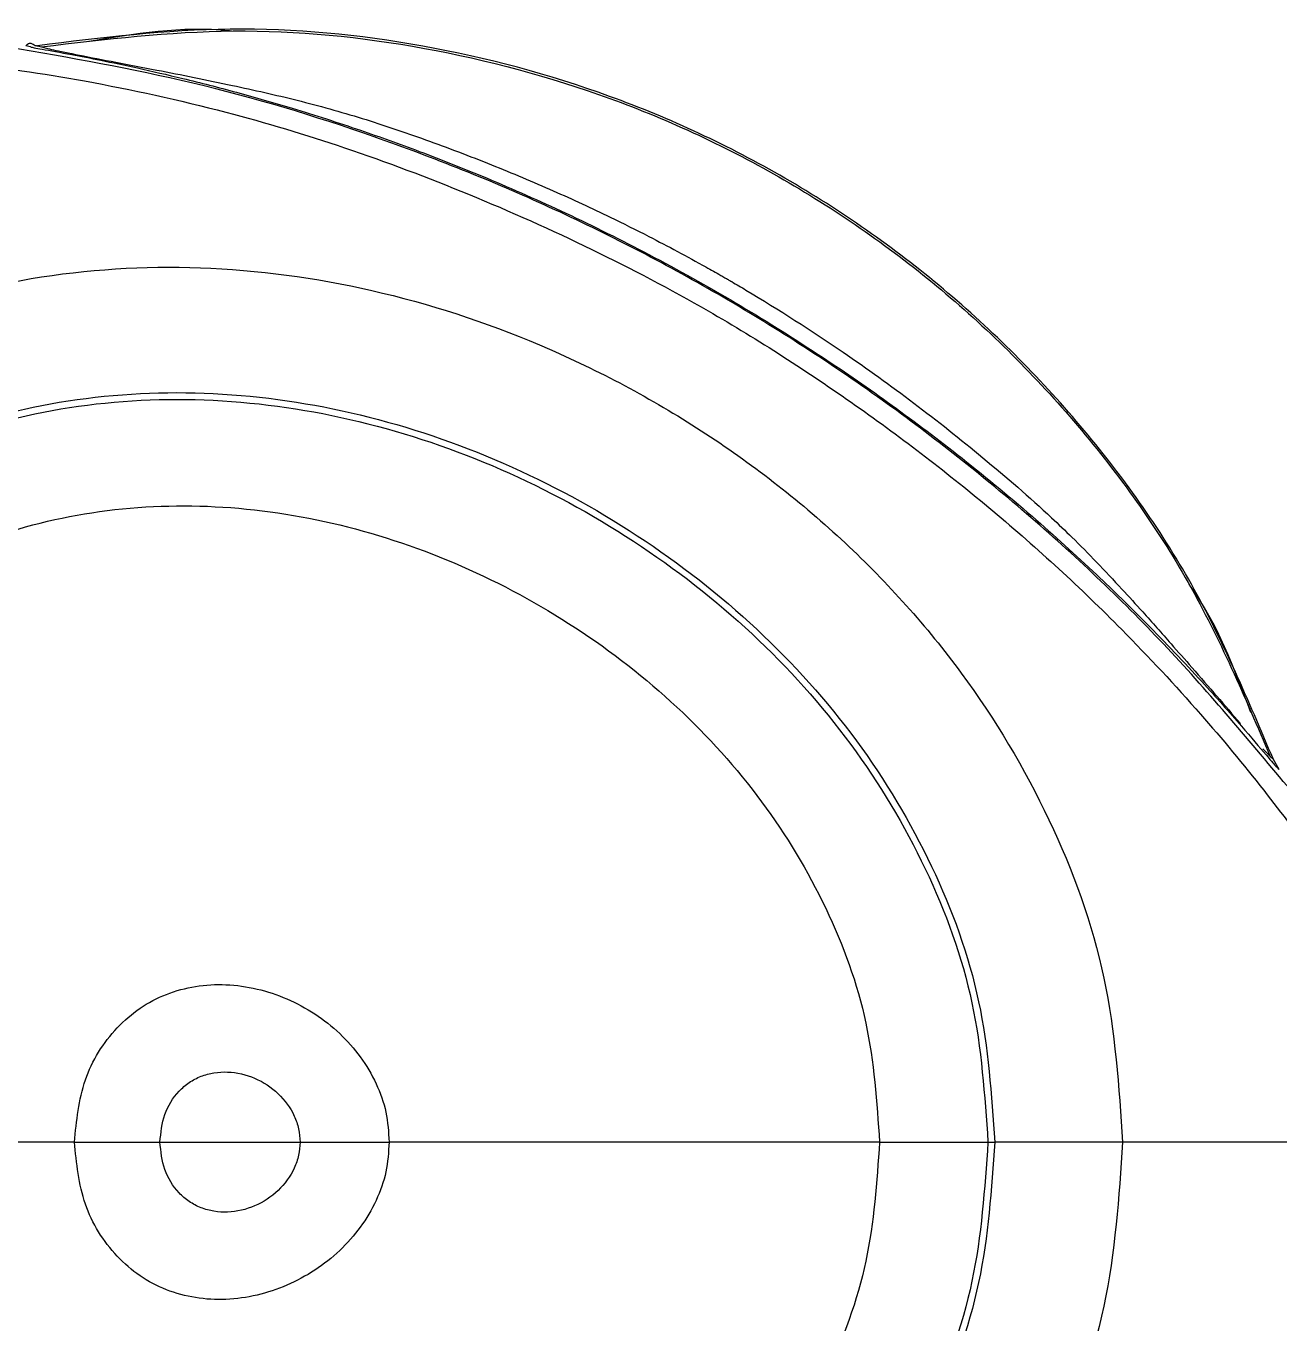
# Model space of a CAD drawing. Extents: x 412 to 492, y 622 to 766.
# Drawn here: x 486.421 to 487.856, y 696.249 to 697.733 of the extents above; entities that cross this region are included whole.
import ezdxf

# ---------------------------------------------------------------- set-up
doc = ezdxf.new("R2010")
doc.units = 0
doc.header["$MEASUREMENT"] = 0
doc.layers.add('1', color=4, linetype='Continuous')
doc.layers.add('GEOMETRY', color=4, linetype='Continuous', lineweight=25)

# ---------------------------------------------------------------- blocks, each defined once
blk = doc.blocks.new('2024 Beam 220V LL')
at = {"layer": 'GEOMETRY'}
for p, q in [((74.4738, 54.9508), (74.4686, 54.9522)), ((74.4818, 54.9522), (74.4866, 54.9509)), ((75.8932, 54.1388), (75.8968, 54.1353)), ((75.9033, 54.1239), (75.8968, 54.1353)), ((74.622, 53.6975), (74.7007, 53.6975)), ((74.7007, 53.6975), (74.7824, 53.6975)), ((75.4459, 53.6975), (75.57, 53.6975)), ((75.57, 53.6975), (75.5778, 53.6975))]:
    blk.add_line(p, q, dxfattribs=at)
for points in [[(75.8968, 54.1353), (75.8679, 54.2034), (75.8101, 54.3397), (75.6802, 54.5211), (75.5232, 54.6786), (75.3408, 54.8061), (75.1391, 54.9004), (74.9242, 54.9575), (74.7022, 54.9793), (74.5553, 54.9612), (74.4818, 54.9522)], [(74.4866, 54.9509), (74.5596, 54.9596), (74.7056, 54.9771), (74.9261, 54.9549), (75.1394, 54.8979), (75.3396, 54.8042), (75.5209, 54.6776), (75.677, 54.5214), (75.8064, 54.3415), (75.8643, 54.2063), (75.8932, 54.1388)], [(74.5242, 53.6975), (74.4348, 53.6975), (74.2562, 53.6975), (74.0796, 53.6975), (73.9912, 53.6975)], [(74.5242, 53.6975), (74.5404, 53.6975), (74.5729, 53.6975), (74.6057, 53.6975), (74.622, 53.6975)], [(75.4459, 53.6975), (75.3525, 53.6975), (75.1657, 53.6975), (74.9782, 53.6975), (74.8844, 53.6975)]]:
    blk.add_open_spline(points, degree=3, dxfattribs=at)
for points, knots in [([(74.7039, 54.9689), (74.7031, 54.9689), (74.648, 54.9749), (74.5926, 54.9657), (74.5379, 54.9565)], [0, 0, 0, 0, 0.013374, 1, 1, 1, 1]), ([(74.4686, 54.9522), (74.4692, 54.9528), (74.4703, 54.954), (74.4723, 54.955), (74.4742, 54.955), (74.4768, 54.9541), (74.4791, 54.9521), (74.4813, 54.9522), (74.4818, 54.9522)], [0, 0, 0, 0, 0.185838, 0.329977, 0.436433, 0.555448, 0.901392, 1, 1, 1, 1]), ([(74.2654, 54.9434), (74.3075, 54.9404), (74.3974, 54.9339), (74.5426, 54.9123), (74.6903, 54.88), (74.837, 54.8359), (74.9769, 54.7832), (75.116, 54.7211), (75.2654, 54.6426), (75.4195, 54.5431), (75.5782, 54.4216), (75.7087, 54.3016), (75.8101, 54.1926), (75.8841, 54.1037), (75.9452, 54.0217), (75.9807, 53.9689), (75.9976, 53.9437)], [0, 0, 0, 0, 0.061839, 0.131845, 0.211627, 0.279904, 0.352971, 0.427433, 0.499926, 0.596401, 0.691889, 0.788478, 0.852073, 0.906668, 0.955606, 1, 1, 1, 1]), ([(75.9125, 54.1051), (75.8664, 54.1602), (75.774, 54.2705), (75.616, 54.4192), (75.4455, 54.5532), (75.2627, 54.6706), (75.0696, 54.7703), (74.8684, 54.8509), (74.6606, 54.9135), (74.5189, 54.9383), (74.4481, 54.9507)], [0, 0, 0, 0, 0.124613, 0.249568, 0.374705, 0.499995, 0.625284, 0.750423, 0.875382, 1, 1, 1, 1]), ([(74.4738, 54.9508), (74.475, 54.9505), (74.4772, 54.95), (74.491, 54.9475), (74.5171, 54.9428), (74.5555, 54.9354), (74.5982, 54.9264), (74.6506, 54.9144), (74.71, 54.8991), (74.778, 54.8796), (74.8481, 54.8571), (74.9224, 54.8304), (75.001, 54.7992), (75.0889, 54.7603), (75.1843, 54.7129), (75.2808, 54.6591), (75.3719, 54.6023), (75.4565, 54.5441), (75.5386, 54.4824), (75.6187, 54.4164), (75.6905, 54.3513), (75.7558, 54.2874), (75.8122, 54.2281), (75.859, 54.1752), (75.8852, 54.1443), (75.8967, 54.1308), (75.8986, 54.1287), (75.8995, 54.1277)], [0, 0, 0, 0, 0.012314, 0.025361, 0.055445, 0.078767, 0.105882, 0.137474, 0.173869, 0.211139, 0.256296, 0.295281, 0.34004, 0.393784, 0.451036, 0.512216, 0.572352, 0.624495, 0.678498, 0.738978, 0.793798, 0.83783, 0.892002, 0.935863, 0.971198, 0.986105, 1, 1, 1, 1]), ([(74.4866, 54.9509), (74.4899, 54.9499), (74.4964, 54.9481), (74.5404, 54.9391), (74.6139, 54.9254), (74.7002, 54.9081), (74.7794, 54.8903), (74.8533, 54.8698), (74.9274, 54.8445), (75.0004, 54.8169), (75.0601, 54.7918), (75.1052, 54.7713), (75.1418, 54.754), (75.1892, 54.7304), (75.2313, 54.7079), (75.2601, 54.6917), (75.2678, 54.6873), (75.2701, 54.6859), (75.2708, 54.6855), (75.271, 54.6854), (75.2711, 54.6854), (75.2712, 54.6853), (75.2717, 54.685), (75.2735, 54.684), (75.2807, 54.6798), (75.3254, 54.6534), (75.3959, 54.6083), (75.486, 54.5435), (75.5658, 54.4803), (75.6256, 54.4285), (75.6682, 54.3879), (75.695, 54.3606), (75.722, 54.332), (75.7504, 54.3008), (75.7771, 54.2708), (75.8163, 54.2259), (75.8412, 54.1972), (75.8591, 54.1764)], [0, 0, 0, 0, 0.028877, 0.057745, 0.118767, 0.172501, 0.217902, 0.263516, 0.308579, 0.356093, 0.400878, 0.42224, 0.442911, 0.471766, 0.51502, 0.526441, 0.529599, 0.53054, 0.531055, 0.531057, 0.531076, 0.531125, 0.531308, 0.532017, 0.534802, 0.545842, 0.622945, 0.68124, 0.74029, 0.801795, 0.820804, 0.844622, 0.86973, 0.890888, 0.920309, 0.942563, 1, 1, 1, 1]), ([(73.7237, 53.6975), (73.727, 53.7654), (73.7335, 53.9004), (73.7864, 54.0952), (73.8703, 54.2742), (73.9864, 54.4301), (74.1313, 54.5561), (74.3007, 54.6453), (74.4869, 54.6944), (74.6822, 54.7038), (74.8792, 54.6748), (75.0708, 54.6099), (75.25, 54.5129), (75.41, 54.388), (75.5439, 54.2388), (75.6447, 54.0703), (75.7113, 53.8879), (75.7199, 53.7607), (75.7242, 53.6975)], [0, 0, 0, 0, 0.064638, 0.128652, 0.191528, 0.253029, 0.313363, 0.373321, 0.433986, 0.495948, 0.559248, 0.623536, 0.688243, 0.752741, 0.816423, 0.878848, 0.939909, 1, 1, 1, 1]), ([(73.8643, 53.6975), (73.8671, 53.7557), (73.8726, 53.8714), (73.9178, 54.0384), (73.9895, 54.1918), (74.0888, 54.3254), (74.2127, 54.4334), (74.3578, 54.5097), (74.5173, 54.5516), (74.6845, 54.5595), (74.8533, 54.5345), (75.0174, 54.4787), (75.1711, 54.3956), (75.3082, 54.2885), (75.4231, 54.1609), (75.5095, 54.0166), (75.5667, 53.8605), (75.5741, 53.7516), (75.5778, 53.6975)], [0, 0, 0, 0, 0.064677, 0.128726, 0.191618, 0.253103, 0.313385, 0.373279, 0.433903, 0.49586, 0.559185, 0.62351, 0.688256, 0.752792, 0.816505, 0.878937, 0.939969, 1, 1, 1, 1]), ([(73.8719, 53.6975), (73.8747, 53.7552), (73.8801, 53.8699), (73.9249, 54.0354), (73.9959, 54.1874), (74.0943, 54.3198), (74.2171, 54.4268), (74.3609, 54.5024), (74.5189, 54.5439), (74.6846, 54.5517), (74.8518, 54.5269), (75.0145, 54.4717), (75.1668, 54.3892), (75.3028, 54.2831), (75.4166, 54.1566), (75.5023, 54.0137), (75.559, 53.859), (75.5663, 53.7511), (75.57, 53.6975)], [0, 0, 0, 0, 0.06468, 0.128735, 0.191634, 0.253118, 0.313391, 0.373269, 0.433886, 0.495846, 0.559178, 0.623509, 0.688256, 0.752797, 0.816517, 0.878954, 0.939983, 1, 1, 1, 1]), ([(73.9912, 53.6975), (73.9936, 53.747), (73.9983, 53.8454), (74.0365, 53.9872), (74.0971, 54.1176), (74.1812, 54.231), (74.2862, 54.3227), (74.4093, 54.3875), (74.5446, 54.4228), (74.6865, 54.4292), (74.8297, 54.4078), (74.9691, 54.3603), (75.0998, 54.2896), (75.2164, 54.1987), (75.3141, 54.0904), (75.3877, 53.9682), (75.4364, 53.8358), (75.4427, 53.7434), (75.4459, 53.6975)], [0, 0, 0, 0, 0.064705, 0.128813, 0.191763, 0.253244, 0.313432, 0.373191, 0.433751, 0.495731, 0.55912, 0.623495, 0.688261, 0.752837, 0.816615, 0.87909, 0.940089, 1, 1, 1, 1]), ([(75.871, 54.189), (75.852, 54.2399), (75.8327, 54.2914), (75.8006, 54.3353), (75.8002, 54.3359)], [0, 0, 0, 0, 0.986244, 1, 1, 1, 1]), ([(75.8848, 54.1475), (75.8867, 54.1454), (75.8911, 54.1408), (75.8924, 54.1395), (75.8932, 54.1388)], [0, 0, 0, 0, 0.437427, 1, 1, 1, 1]), ([(75.9033, 54.1239), (75.9031, 54.124), (75.9027, 54.1245), (75.9014, 54.1258), (75.9003, 54.1269), (75.8995, 54.1277)], [0, 0, 0, 0, 0.126088, 0.346337, 1, 1, 1, 1]), ([(74.5242, 53.6975), (74.5265, 53.7217), (74.5311, 53.7694), (74.5634, 53.8213), (74.5984, 53.8516), (74.6291, 53.8678), (74.6627, 53.8768), (74.7099, 53.8794), (74.7693, 53.865), (74.8304, 53.8252), (74.8664, 53.7763), (74.8822, 53.732), (74.8837, 53.709), (74.8844, 53.6975)], [0, 0, 0, 0, 0.128017, 0.252091, 0.31294, 0.373505, 0.434608, 0.496754, 0.623734, 0.752314, 0.877921, 0.939336, 1, 1, 1, 1]), ([(74.622, 53.6975), (74.6231, 53.7083), (74.6252, 53.7295), (74.6396, 53.7526), (74.6552, 53.7661), (74.6689, 53.7733), (74.6839, 53.7773), (74.7049, 53.7785), (74.7313, 53.7722), (74.7585, 53.7545), (74.7744, 53.7326), (74.7814, 53.7129), (74.7821, 53.7026), (74.7824, 53.6975)], [0, 0, 0, 0, 0.127832, 0.251928, 0.312893, 0.373599, 0.434797, 0.496965, 0.623804, 0.75218, 0.877717, 0.939204, 1, 1, 1, 1]), ([(75.7242, 53.6975), (75.7199, 53.6344), (75.7113, 53.5072), (75.6447, 53.3248), (75.5439, 53.1563), (75.41, 53.0071), (75.25, 52.8822), (75.0708, 52.7852), (74.8792, 52.7203), (74.6822, 52.6913), (74.4869, 52.7007), (74.3007, 52.7498), (74.1313, 52.839), (73.9864, 52.965), (73.8703, 53.1209), (73.7864, 53.2999), (73.7335, 53.4947), (73.727, 53.6297), (73.7237, 53.6975)], [0, 0, 0, 0, 0.060091, 0.121152, 0.183577, 0.247259, 0.311757, 0.376464, 0.440752, 0.504052, 0.566014, 0.626679, 0.686637, 0.746971, 0.808472, 0.871348, 0.935362, 1, 1, 1, 1]), ([(75.5778, 53.6975), (75.5741, 53.6435), (75.5667, 53.5346), (75.5095, 53.3785), (75.4231, 53.2342), (75.3082, 53.1066), (75.1711, 52.9995), (75.0174, 52.9164), (74.8533, 52.8606), (74.6845, 52.8356), (74.5173, 52.8435), (74.3578, 52.8854), (74.2127, 52.9617), (74.0888, 53.0697), (73.9895, 53.2033), (73.9178, 53.3567), (73.8726, 53.5237), (73.8671, 53.6394), (73.8643, 53.6975)], [0, 0, 0, 0, 0.060031, 0.121063, 0.183495, 0.247208, 0.311744, 0.37649, 0.440815, 0.50414, 0.566097, 0.626721, 0.686615, 0.746897, 0.808382, 0.871274, 0.935323, 1, 1, 1, 1]), ([(75.57, 53.6975), (75.5663, 53.644), (75.559, 53.5361), (75.5023, 53.3814), (75.4166, 53.2385), (75.3028, 53.112), (75.1668, 53.0059), (75.0145, 52.9234), (74.8518, 52.8682), (74.6846, 52.8434), (74.5189, 52.8512), (74.3609, 52.8927), (74.2171, 52.9683), (74.0943, 53.0753), (73.9959, 53.2077), (73.9249, 53.3597), (73.8801, 53.5252), (73.8747, 53.6399), (73.8719, 53.6975)], [0, 0, 0, 0, 0.060017, 0.121046, 0.183483, 0.247203, 0.311744, 0.376491, 0.440822, 0.504154, 0.566114, 0.626731, 0.686609, 0.746882, 0.808366, 0.871265, 0.93532, 1, 1, 1, 1]), ([(75.4459, 53.6975), (75.4427, 53.6517), (75.4364, 53.5593), (75.3877, 53.4269), (75.3141, 53.3047), (75.2164, 53.1964), (75.0998, 53.1055), (74.9691, 53.0348), (74.8297, 52.9873), (74.6865, 52.9659), (74.5446, 52.9723), (74.4093, 53.0076), (74.2862, 53.0724), (74.1812, 53.1641), (74.0971, 53.2775), (74.0365, 53.4079), (73.9983, 53.5497), (73.9936, 53.6481), (73.9912, 53.6975)], [0, 0, 0, 0, 0.0599111, 0.1209102, 0.1833853, 0.2471635, 0.3117385, 0.3765048, 0.4408804, 0.5042692, 0.5662494, 0.6268088, 0.686568, 0.7467557, 0.8082372, 0.871187, 0.9352954, 1, 1, 1, 1]), ([(74.8844, 53.6975), (74.8837, 53.6861), (74.8822, 53.6631), (74.8664, 53.6188), (74.8304, 53.5699), (74.7693, 53.5301), (74.7099, 53.5156), (74.6627, 53.5183), (74.6291, 53.5273), (74.5984, 53.5435), (74.5634, 53.5738), (74.5311, 53.6257), (74.5265, 53.6734), (74.5242, 53.6975)], [0, 0, 0, 0, 0.060664, 0.122079, 0.247686, 0.376266, 0.503246, 0.565392, 0.626495, 0.68706, 0.747909, 0.871983, 1, 1, 1, 1]), ([(74.7824, 53.6975), (74.7821, 53.6925), (74.7814, 53.6822), (74.7744, 53.6625), (74.7585, 53.6406), (74.7313, 53.6229), (74.7049, 53.6165), (74.6839, 53.6178), (74.6689, 53.6218), (74.6552, 53.629), (74.6396, 53.6425), (74.6252, 53.6656), (74.6231, 53.6868), (74.622, 53.6975)], [0, 0, 0, 0, 0.060796, 0.122283, 0.24782, 0.376196, 0.503035, 0.565203, 0.626401, 0.687107, 0.748072, 0.872168, 1, 1, 1, 1]), ([(74.7824, 53.6975), (74.7994, 53.6975), (74.8334, 53.6975), (74.8674, 53.6975), (74.8844, 53.6975)], [0, 0, 0, 0, 0.5, 1, 1, 1, 1]), ([(75.7242, 53.6975), (75.6997, 53.6975), (75.6508, 53.6975), (75.6021, 53.6975), (75.5778, 53.6975)], [0, 0, 0, 0, 0.5, 1, 1, 1, 1]), ([(76.0714, 53.6975), (76.0469, 53.6975), (75.998, 53.6975), (75.9116, 53.6975), (75.8195, 53.6975), (75.7559, 53.6975), (75.7242, 53.6975)], [0, 0, 0, 0, 0.249996, 0.500004, 0.749994, 1, 1, 1, 1])]:
    blk.add_open_spline(points, degree=3, knots=knots, dxfattribs=at)

msp = doc.modelspace()

# ---------------------------------------------------------------- block references
at = {"layer": '1'}
msp.add_blockref('2024 Beam 220V LL', (411.9528, 642.7586), dxfattribs=at)

doc.saveas('drawing.dxf')
